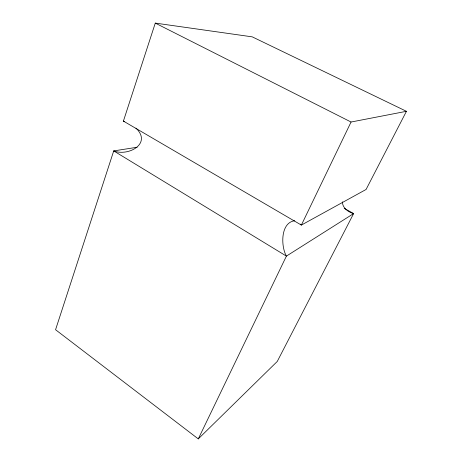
<?xml version="1.0" encoding="UTF-8"?>
<svg xmlns="http://www.w3.org/2000/svg" width="462" height="462" viewBox="0 0 462 462"><rect width="100%" height="100%" fill="white"/><g stroke="black" fill="none" stroke-linecap="round" stroke-linejoin="round"><path stroke-width="0.69" d="M123.412 121.096L155.284 23.1L252.252 36.856L406.439 111.307L366.071 189.478L301.368 225.086L123.412 121.096L124.682 121.581M137.122 147.263L113.716 150.907L55.561 329.724L198.279 438.9L286.411 256.104L353.621 213.583L344.213 208.322M406.439 111.307L351.056 122.026L301.368 225.086L300.508 224.151M198.279 438.9L277.264 361.44L353.621 213.583C348.227 212.127 342.365 207.958 342.411 201.842M294.739 220.732C280.394 222.511 280.804 246.425 286.411 256.104L113.716 150.907C128.263 156.664 152.275 143.653 135.961 128.136M155.284 23.1L351.056 122.026"/></g></svg>
